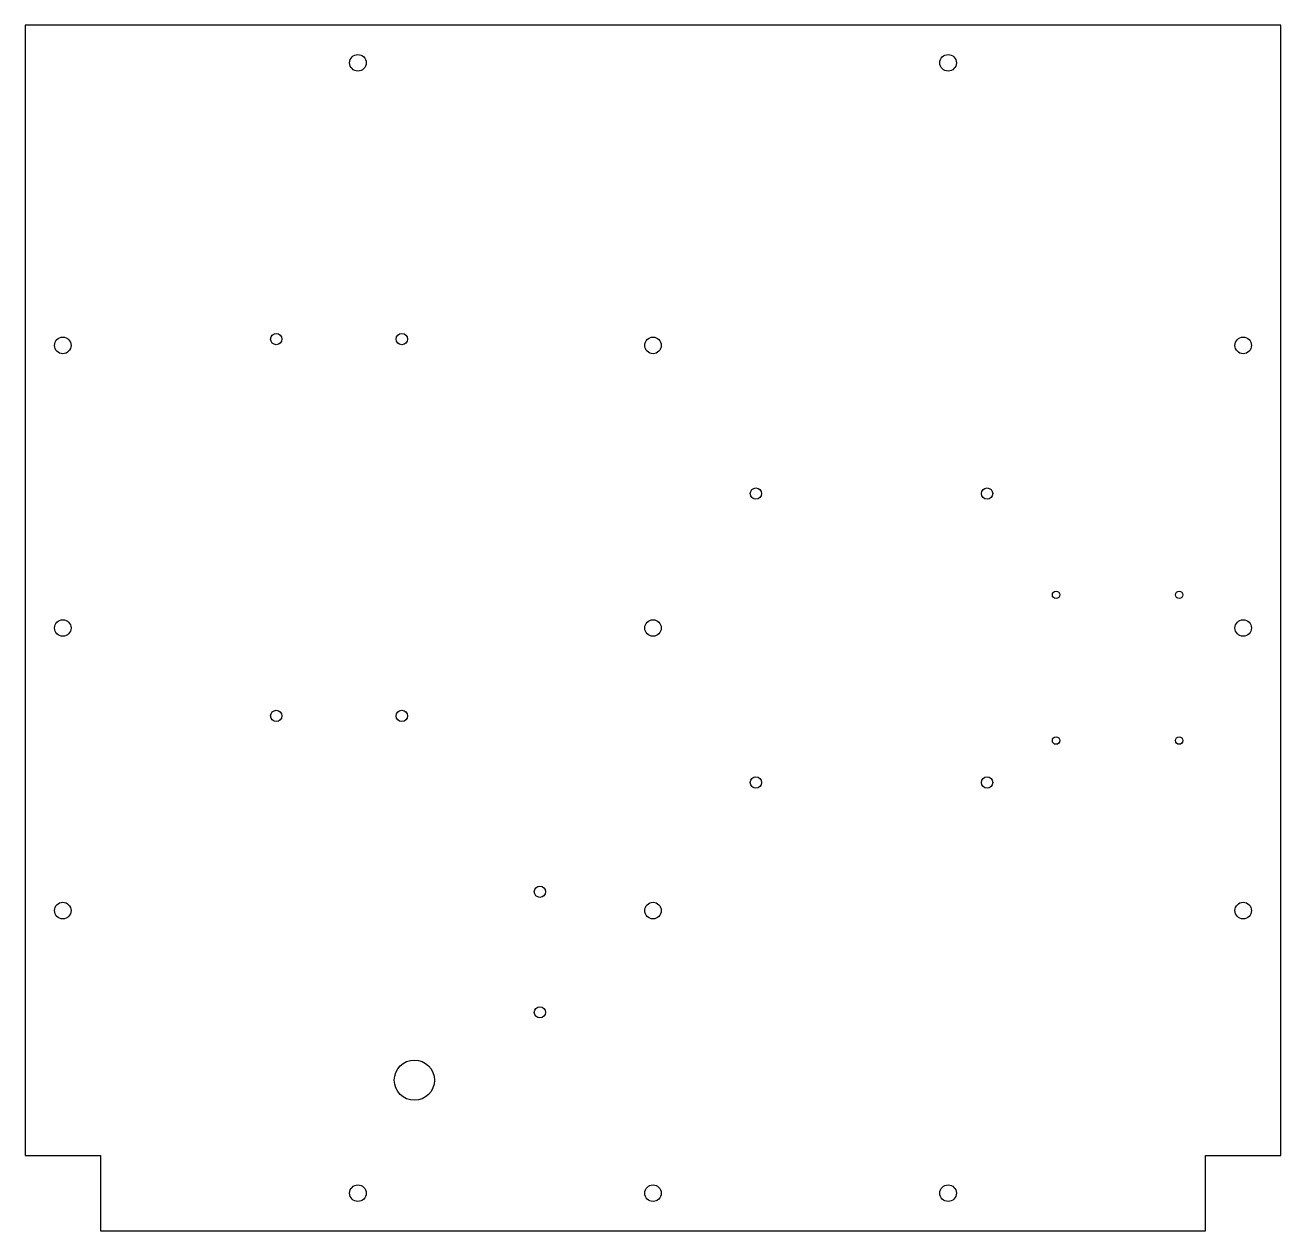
# Model space of a CAD drawing. Header units: millimetres. Extents: x -250 to 250, y -240 to 240.
import ezdxf

# ---------------------------------------------------------------- set-up
doc = ezdxf.new("R2010")
doc.units = ezdxf.units.MM
doc.layers.add('CUTOUTS', color=1, linetype='CONTINUOUS')
doc.layers.add('PERIMETER', color=5, linetype='CONTINUOUS')

msp = doc.modelspace()

# ---------------------------------------------------------------- linework, layer by layer
at = {"layer": 'CUTOUTS'}
for centre, radius in [((-117.5, 225), 3.3), ((117.5, 225), 3.3), ((-235, 112.5), 3.3), ((-150, 115), 2.25), ((-100, 115), 2.25), ((0, 112.5), 3.3), ((235, 112.5), 3.3), ((41, 53.5), 2.25), ((133, 53.5), 2.25), ((160.5, 13.2), 1.5), ((209.5, 13.2), 1.5), ((-235, 0), 3.3), ((0, 0), 3.3), ((235, 0), 3.3), ((-150, -35), 2.25), ((-100, -35), 2.25), ((160.5, -44.8), 1.5), ((209.5, -44.8), 1.5), ((41, -61.5), 2.25), ((133, -61.5), 2.25), ((-45, -105), 2.25), ((-235, -112.5), 3.3), ((0, -112.5), 3.3), ((235, -112.5), 3.3), ((-45, -153), 2.25), ((-95, -180), 8), ((-117.5, -225), 3.3), ((0, -225), 3.3), ((117.5, -225), 3.3)]:
    msp.add_circle(centre, radius, dxfattribs=at)
at = {"layer": 'PERIMETER'}
for p, q in [((250, 240), (-250, 240)), ((-250, 240), (-250, -210)), ((250, -210), (250, 240)), ((-250, -210), (-220, -210)), ((-220, -210), (-220, -240)), ((220, -240), (220, -210)), ((220, -210), (250, -210)), ((-220, -240), (220, -240))]:
    msp.add_line(p, q, dxfattribs=at)

doc.saveas('drawing.dxf')
